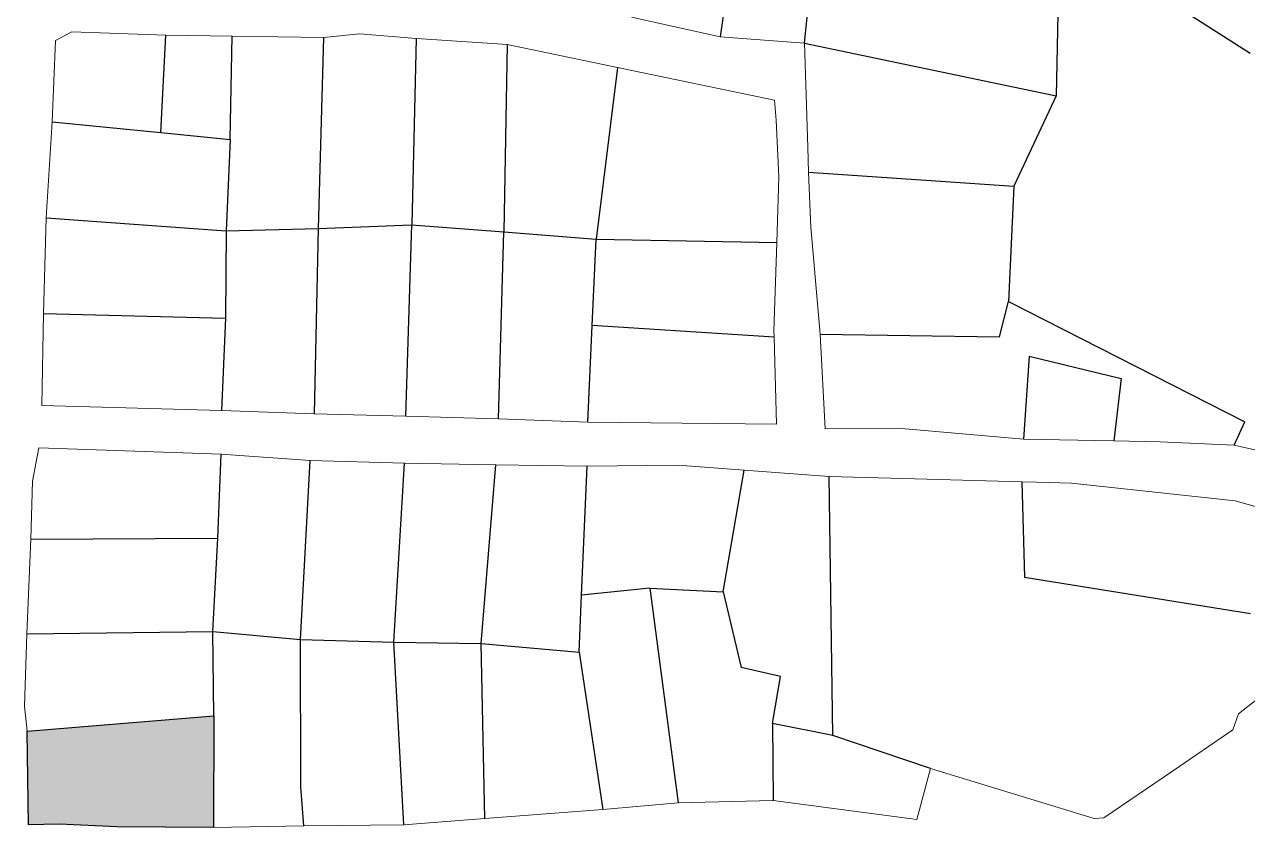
# Model space of a CAD drawing. Header units: millimetres. Extents: x 612074 to 614541, y 1316471 to 1317841.
# Drawn here: x 613487.8 to 613621.5, y 1317082.6 to 1317170.4 of the extents above; entities that cross this region are included whole.
import ezdxf

# ---------------------------------------------------------------- set-up
doc = ezdxf.new("R2010")
doc.units = ezdxf.units.MM
doc.layers.add('CAPA ROJA', color=1, linetype='Continuous')
doc.layers.add('PLANTA DE UBICACIÓN', color=7, linetype='Continuous')

msp = doc.modelspace()

# ---------------------------------------------------------------- hatches: boundary and pattern name
at = {"layer": 'PLANTA DE UBICACIÓN'}
h = msp.add_hatch(color=256, dxfattribs=at)
h.dxf.hatch_style = 1
h.set_gradient(color1=(0, 0, 255), color2=(255, 255, 0), name='INVCURVED')
h.paths.add_polyline_path([(613508.47, 1317094.85), (613488.04, 1317093.16), (613488.2, 1317082.94), (613491.55, 1317083), (613497.85, 1317082.72), (613508.42, 1317082.65)])

# ---------------------------------------------------------------- linework, layer by layer
at = {"layer": 'CAPA ROJA', "color": 1, "linetype": 'Continuous', "lineweight": -3}
for p, q in [((613566.63, 1317188.24), (613563.81, 1317169.05)), ((613573.05, 1317168.36), (613574.69, 1317184.47)), ((613600.92, 1317180.7), (613600.56, 1317162.6)), ((613610.22, 1317174.64), (613621.77, 1317167.27)), ((613502.67, 1317158.59), (613503.21, 1317169.24)), ((613510.25, 1317157.84), (613510.46, 1317169.13)), ((613520.46, 1317168.97), (613519.88, 1317148.1)), ((613530.57, 1317168.88), (613530.11, 1317148.49)), ((613540.52, 1317168.21), (613540.18, 1317147.72)), ((613573.05, 1317168.36), (613600.56, 1317162.6)), ((613552.61, 1317165.7), (613550.25, 1317146.93)), ((613600.56, 1317162.6), (613595.94, 1317152.73)), ((613490.8, 1317159.77), (613502.67, 1317158.59)), ((613502.67, 1317158.59), (613510.25, 1317157.84)), ((613510.25, 1317157.84), (613509.8, 1317147.85)), ((613573.49, 1317154.25), (613595.94, 1317152.73)), ((613595.94, 1317152.73), (613595.35, 1317140.14)), ((613490.13, 1317149.27), (613509.8, 1317147.85)), ((613509.8, 1317147.85), (613519.88, 1317148.1)), ((613519.88, 1317148.1), (613519.42, 1317127.86)), ((613519.88, 1317148.1), (613530.11, 1317148.49)), ((613529.47, 1317127.58), (613530.11, 1317148.49)), ((613530.11, 1317148.49), (613540.18, 1317147.72)), ((613509.8, 1317147.85), (613509.74, 1317138.3)), ((613539.59, 1317127.29), (613540.18, 1317147.72)), ((613540.18, 1317147.72), (613550.25, 1317146.93)), ((613549.84, 1317137.49), (613550.25, 1317146.93)), ((613550.25, 1317146.93), (613570, 1317146.59)), ((613594.35, 1317136.27), (613595.35, 1317140.14)), ((613595.35, 1317140.14), (613621.19, 1317126.98)), ((613489.84, 1317138.8), (613509.74, 1317138.3)), ((613509.74, 1317138.3), (613509.3, 1317128.2)), ((613549.37, 1317126.95), (613549.84, 1317137.49)), ((613569.71, 1317136.22), (613549.84, 1317137.49)), ((613574.75, 1317136.54), (613594.35, 1317136.27)), ((613597.62, 1317134.15), (613596.97, 1317125.07)), ((613597.62, 1317134.15), (613607.68, 1317131.71)), ((613607.68, 1317131.71), (613606.87, 1317124.89)), ((613620.01, 1317124.42), (613621.19, 1317126.98)), ((613508.91, 1317114.25), (613509.27, 1317123.44)), ((613517.93, 1317103.19), (613519.01, 1317122.76)), ((613528.13, 1317102.91), (613529.32, 1317122.47)), ((613537.68, 1317102.74), (613539.28, 1317122.27)), ((613548.67, 1317108.04), (613549.28, 1317122.13)), ((613564.14, 1317108.39), (613566.45, 1317121.69)), ((613576.13, 1317092.72), (613575.73, 1317120.99)), ((613596.82, 1317120.42), (613597.09, 1317110.02)), ((613488.46, 1317114.14), (613508.91, 1317114.25)), ((613508.37, 1317104.06), (613508.91, 1317114.25)), ((613597.09, 1317110.02), (613621.79, 1317106.05)), ((613548.4, 1317101.82), (613548.67, 1317108.04)), ((613556.15, 1317108.8), (613548.67, 1317108.04)), ((613556.15, 1317108.8), (613559.22, 1317085.35)), ((613556.15, 1317108.8), (613564.14, 1317108.39)), ((613564.14, 1317108.39), (613566.13, 1317100.12)), ((613488.03, 1317103.8), (613508.37, 1317104.06)), ((613508.47, 1317094.85), (613508.37, 1317104.06)), ((613508.37, 1317104.06), (613517.93, 1317103.19)), ((613517.98, 1317087.11), (613517.93, 1317103.19)), ((613517.93, 1317103.19), (613528.13, 1317102.91)), ((613529.25, 1317082.93), (613528.13, 1317102.91)), ((613528.13, 1317102.91), (613537.68, 1317102.74)), ((613538.1, 1317083.63), (613537.68, 1317102.74)), ((613537.68, 1317102.74), (613548.4, 1317101.82)), ((613548.4, 1317101.82), (613550.99, 1317084.62)), ((613570.42, 1317099.14), (613566.13, 1317100.12)), ((613569.55, 1317094.01), (613570.42, 1317099.14)), ((613488.04, 1317093.16), (613508.47, 1317094.85)), ((613508.47, 1317094.85), (613508.42, 1317082.65)), ((613576.13, 1317092.72), (613569.55, 1317094.01)), ((613569.55, 1317094.01), (613569.63, 1317085.61)), ((613586.83, 1317089.09), (613576.13, 1317092.72)), ((613518.31, 1317082.82), (613517.98, 1317087.11))]:
    msp.add_line(p, q, dxfattribs=at)
at = {"layer": 'CAPA ROJA', "color": 1, "linetype": 'Continuous', "lineweight": 13}
for p, q in [((613554.12, 1317171.2), (613563.81, 1317169.05)), ((613491.16, 1317168.64), (613492.92, 1317169.59)), ((613492.92, 1317169.59), (613503.21, 1317169.24)), ((613520.46, 1317168.97), (613524.42, 1317169.38)), ((613524.42, 1317169.38), (613530.57, 1317168.88)), ((613490.8, 1317159.77), (613491.16, 1317168.64)), ((613503.21, 1317169.24), (613510.46, 1317169.13)), ((613510.46, 1317169.13), (613520.46, 1317168.97)), ((613530.57, 1317168.88), (613532.31, 1317168.74)), ((613532.31, 1317168.74), (613540.52, 1317168.21)), ((613540.52, 1317168.21), (613552.61, 1317165.7)), ((613563.81, 1317169.05), (613573.05, 1317168.36)), ((613573.05, 1317168.36), (613573.39, 1317156.99)), ((613552.61, 1317165.7), (613569.76, 1317162.14)), ((613569.76, 1317162.14), (613569.94, 1317159.95)), ((613490.13, 1317149.27), (613490.8, 1317159.77)), ((613569.94, 1317159.95), (613570.22, 1317153.75)), ((613573.39, 1317156.99), (613573.49, 1317154.25)), ((613570.22, 1317153.75), (613570, 1317146.59)), ((613573.49, 1317154.25), (613573.73, 1317148.25)), ((613489.84, 1317138.8), (613490.13, 1317149.27)), ((613573.73, 1317148.25), (613574.75, 1317136.54)), ((613570, 1317146.59), (613569.69, 1317136.91)), ((613489.64, 1317128.75), (613489.84, 1317138.8)), ((613569.69, 1317136.91), (613569.71, 1317136.22)), ((613569.71, 1317136.22), (613569.97, 1317126.72)), ((613574.75, 1317136.54), (613575.29, 1317126.21)), ((613509.3, 1317128.2), (613489.64, 1317128.75)), ((613519.42, 1317127.86), (613509.3, 1317128.2)), ((613529.47, 1317127.58), (613519.42, 1317127.86)), ((613539.59, 1317127.29), (613529.47, 1317127.58)), ((613549.37, 1317126.95), (613539.59, 1317127.29)), ((613569.97, 1317126.72), (613549.37, 1317126.95)), ((613575.29, 1317126.21), (613583.65, 1317126.25)), ((613583.65, 1317126.25), (613596.97, 1317125.07)), ((613488.62, 1317120.51), (613489.34, 1317124.12)), ((613489.34, 1317124.12), (613509.27, 1317123.44)), ((613596.97, 1317125.07), (613606.87, 1317124.89)), ((613606.87, 1317124.89), (613611.92, 1317124.8)), ((613611.92, 1317124.8), (613620.01, 1317124.42)), ((613620.01, 1317124.42), (613623.24, 1317123.69)), ((613509.27, 1317123.44), (613519.01, 1317122.76)), ((613519.01, 1317122.76), (613529.32, 1317122.47)), ((613529.32, 1317122.47), (613539.28, 1317122.27)), ((613539.28, 1317122.27), (613549.28, 1317122.13)), ((613549.28, 1317122.13), (613559.22, 1317122.25)), ((613559.22, 1317122.25), (613566.45, 1317121.69)), ((613566.45, 1317121.69), (613575.73, 1317120.99)), ((613488.46, 1317114.14), (613488.62, 1317120.51)), ((613575.73, 1317120.99), (613585.09, 1317120.75)), ((613585.09, 1317120.75), (613596.82, 1317120.42)), ((613596.82, 1317120.42), (613598.42, 1317120.37)), ((613598.42, 1317120.37), (613602.23, 1317120.28)), ((613602.23, 1317120.28), (613620.14, 1317118.34)), ((613620.14, 1317118.34), (613625.19, 1317116.92)), ((613488.03, 1317103.8), (613488.46, 1317114.14)), ((613487.76, 1317095.92), (613488.03, 1317103.8)), ((613629.22, 1317101.95), (613620.49, 1317095.07)), ((613488.04, 1317093.16), (613487.76, 1317095.92)), ((613620.49, 1317095.07), (613619.89, 1317093.31)), ((613619.89, 1317093.31), (613613.29, 1317088.82)), ((613585.33, 1317083.54), (613586.83, 1317089.09)), ((613586.83, 1317089.09), (613604.7, 1317083.62)), ((613613.29, 1317088.82), (613605.77, 1317083.69)), ((613550.99, 1317084.62), (613559.22, 1317085.35)), ((613559.22, 1317085.35), (613569.63, 1317085.61)), ((613569.63, 1317085.61), (613585.33, 1317083.54)), ((613538.1, 1317083.63), (613550.99, 1317084.62)), ((613508.42, 1317082.65), (613518.31, 1317082.82)), ((613518.31, 1317082.82), (613529.25, 1317082.93)), ((613529.25, 1317082.93), (613538.1, 1317083.63)), ((613604.7, 1317083.62), (613605.77, 1317083.69))]:
    msp.add_line(p, q, dxfattribs=at)
at = {"layer": 'CAPA ROJA', "color": 7}
for p, q in [((613488.04, 1317093.16, 69.13), (613508.47, 1317094.85, 69.13)), ((613508.47, 1317094.85, 69.13), (613508.42, 1317082.65, 69.13)), ((613488.2, 1317082.94, 69.13), (613488.04, 1317093.16, 69.13)), ((613491.55, 1317083, 69.13), (613488.2, 1317082.94, 69.13)), ((613497.85, 1317082.72, 69.13), (613491.55, 1317083, 69.13)), ((613508.42, 1317082.65, 69.13), (613497.85, 1317082.72, 69.13))]:
    msp.add_line(p, q, dxfattribs=at)

doc.saveas('drawing.dxf')
